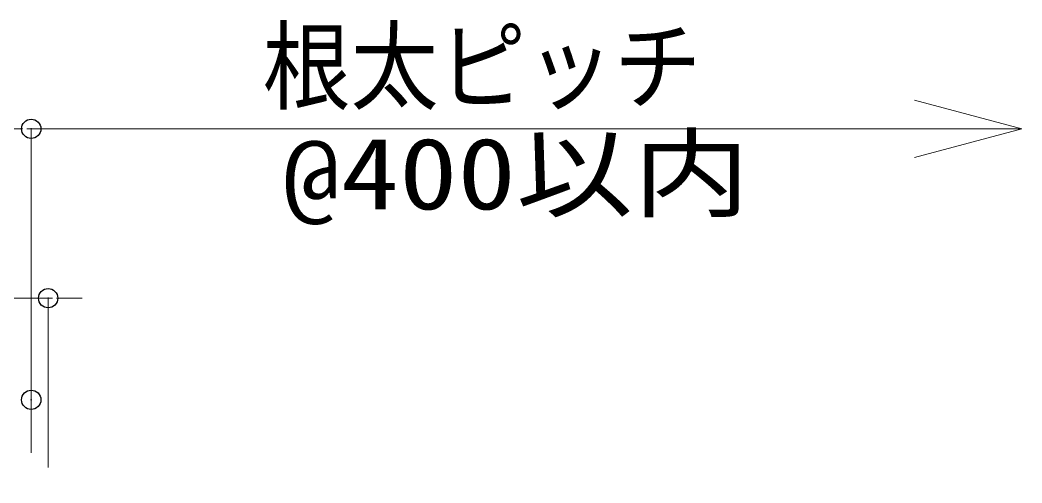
# Model space of a CAD drawing. Units: millimetres, scale not verified. Extents: x -12715 to 12220, y -3398 to 4210.
# Drawn here: x -2010.7 to -1862.8, y 2690.3 to 2758.6 of the extents above; entities that cross this region are included whole.
import ezdxf
from ezdxf.enums import TextEntityAlignment as Align

# ---------------------------------------------------------------- set-up
doc = ezdxf.new("R2010")
doc.units = ezdxf.units.MM
doc.header["$LTSCALE"] = 5.7
doc.header["$PDMODE"] = 32
doc.header["$PDSIZE"] = 2.85
doc.linetypes.add('CHAIN1', pattern=[8, 5, -1, 1, -1])
for name, color, linetype, lineweight in [('0-3_寸法', 7, 'Continuous', 9), ('0-4_一般', 4, 'Continuous', 9), ('0-7_0', 7, 'Continuous', 9)]:
    doc.layers.add(name, color=color, linetype=linetype, lineweight=lineweight)
doc.layers.add('0-8_DEFPOINTS', color=7, linetype='Continuous')
doc.styles.add('ＭＳ ゴシック', font='')
doc.styles.get('ＭＳ ゴシック').set_extended_font_data('MS Gothic')

# ---------------------------------------------------------------- blocks, each defined once
blk = doc.blocks.new('_DOT')
at = {"layer": '0-7_0'}
for p, q in [((-20, 0), (-40, 0)), ((-10, 0), (10, 0))]:
    blk.add_line(p, q, dxfattribs=at)

msp = doc.modelspace()

# ---------------------------------------------------------------- linework, layer by layer
at = {"layer": '0-3_寸法'}
for p, q in [((-2009.072, 2707.549), (-2009.072, 2742.549)), ((-2011.572, 2717.549), (-2006.572, 2717.549)), ((-2006.572, 2692.549), (-2006.572, 2717.549)), ((-2004.068, 2717.549), (-2001.564, 2717.549))]:
    msp.add_line(p, q, dxfattribs=at)
at = {"layer": '0-3_寸法', "color": 4}
msp.add_line((-2009.072, 2742.549), (-1862.811, 2742.549), dxfattribs=at)
msp.add_lwpolyline([(-1878.686, 2746.803), (-1862.811, 2742.549), (-1878.686, 2738.295)], dxfattribs=at)
at = {"layer": '0-4_一般', "linetype": 'CHAIN1'}
msp.add_line((-2009.072, 2723.206), (-2009.072, 2474.206), dxfattribs=at)
at = {"layer": '0-8_DEFPOINTS'}
for p in [(-2009.072, 2742.549), (-2006.572, 2717.549), (-2009.072, 2702.549)]:
    msp.add_point(p, dxfattribs=at)

# ---------------------------------------------------------------- block references
at = {"layer": '0-3_寸法', "xscale": 0.06259308, "yscale": 0.06259308}
msp.add_blockref('_DOT', (-2009.072, 2742.549), dxfattribs=at)
at = {"layer": '0-3_寸法', "xscale": 0.06259308, "yscale": 0.06259308, "rotation": 180}
msp.add_blockref('_DOT', (-2006.572, 2717.549), dxfattribs=at)

# ---------------------------------------------------------------- texts
at = {"layer": '0-3_寸法', "color": 4, "style": 'ＭＳ ゴシック'}
for s, width, p in [('根太ピッチ', 0.9, (-1974.894, 2743.341)), ('@400以内', 1.2, (-1972.006, 2727.498))]:
    msp.add_text(s, height=10.56, dxfattribs=dict(at, width=width)).set_placement(p, align=Align.BOTTOM_LEFT)

doc.saveas('drawing.dxf')
